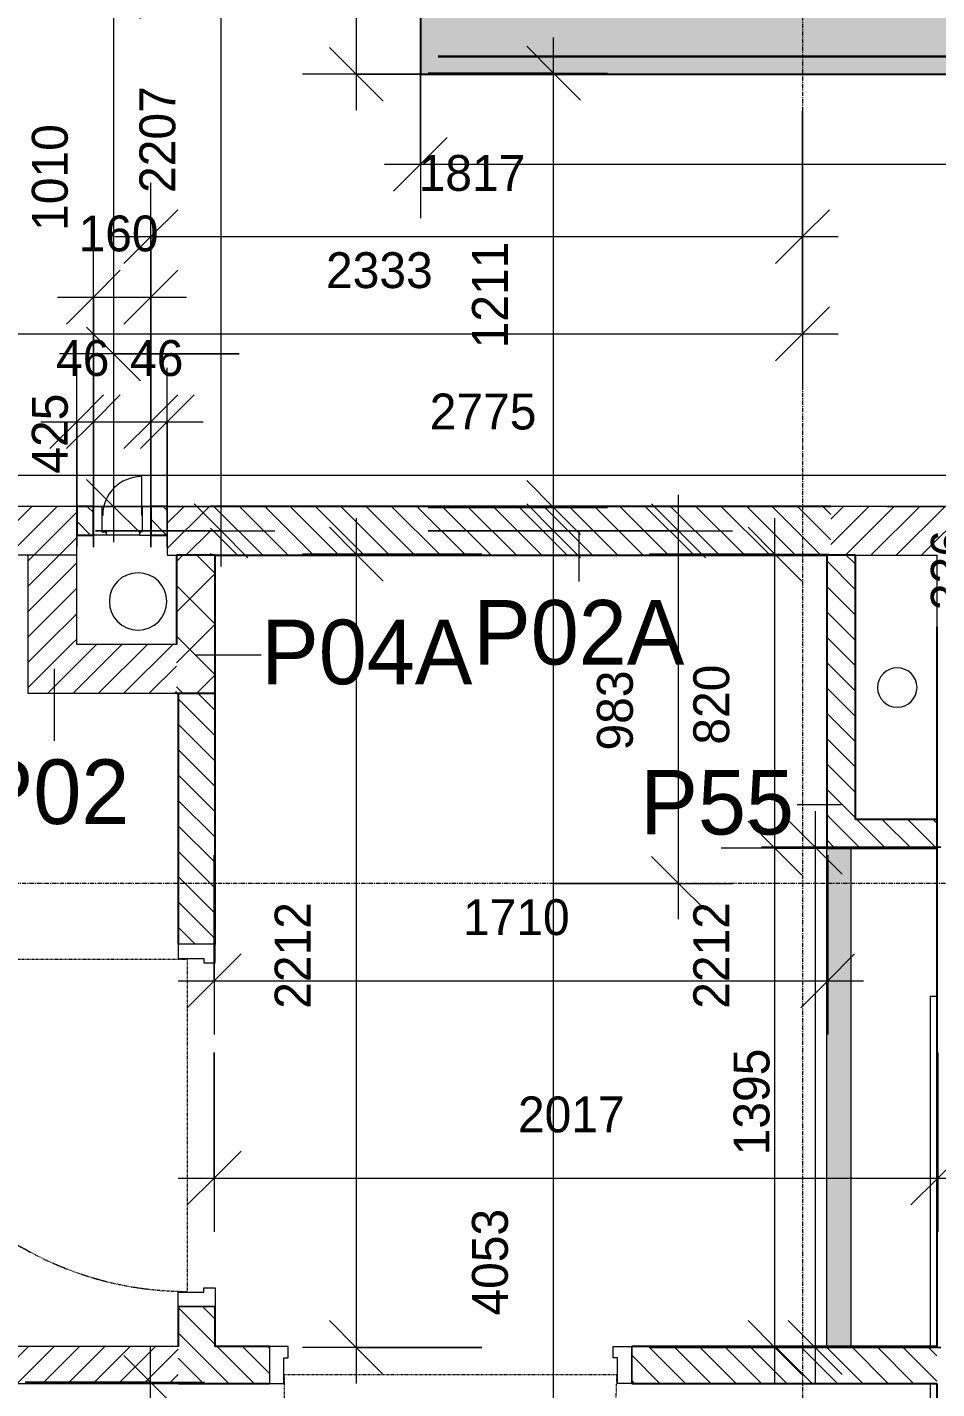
# Model space of a CAD drawing. Header units: millimetres. Extents: x 137829 to 196765, y -3018 to 487290.
# Drawn here: x 152256 to 154792, y 451956 to 455752 of the extents above; entities that cross this region are included whole.
import ezdxf

# ---------------------------------------------------------------- set-up
doc = ezdxf.new("R2010")
doc.units = ezdxf.units.MM
doc.linetypes.add('FCH_Dash 1_5mm', pattern=[3, 1.5, -1.5])
doc.linetypes.add('GridLine', pattern=[21, 12, -3, 3, -3])
for name, color, linetype, lineweight in [('A-ANNO-DIMS', 211, 'Continuous', 5), ('A-ANNO-DIMS-100', 211, 'Continuous', 5), ('A-DOOR', 31, 'Continuous', 15), ('A-DOOR-FRAM', 31, 'Continuous', 5), ('A-GENM', 13, 'Continuous', 15), ('A-WALL', 113, 'Continuous', 15), ('A-WALL-IDEN', 211, 'Continuous', 15), ('A-WALL-PATT', 111, 'Continuous', 15), ('I-WALL', 2, 'Continuous', 15), ('S-GRID', 1, 'Continuous', 5)]:
    doc.layers.add(name, color=color, linetype=linetype, lineweight=lineweight)
doc.styles.add('Akkurat-Light_2', font='Akkurat-Light.ttf', dxfattribs={"height": 180})
doc.styles.add('Akkurat-Light_3', font='Akkurat-Light.ttf', dxfattribs={"height": 100})
doc.dimstyles.new('Diagonal_Cont_AkkuratLight_1_0mm', dxfattribs={"dimscale": 304.8, "dimtxt": 101.480158, "dimasz": 0.492126, "dimexe": 0.492126, "dimexo": 0.0625, "dimgap": 0.328084, "dimtad": 1, "dimdec": 0, "dimzin": 0, "dimdsep": 46, "dimtxsty": 'Akkurat-Light_3', "dimblk1": 'OBLIQUE', "dimblk2": 'OBLIQUE', "dimsah": 1, "dimcen": 0.09, "dimdle": 0.328084, "dimazin": 0, "dimtfac": 1, "dimtdec": 4, "dimtix": 1, "dimtmove": 0, "dimatfit": 3, "dimfxl": 1, "dimtvp": 1, "dimtolj": 1, "dimtzin": 0, "dimarcsym": 0})
doc.dimstyles.new('Diagonal_Cont_AkkuratLight_1_0mm_RED', dxfattribs={"dimscale": 304.8, "dimtxt": 101.480158, "dimasz": 0.492126, "dimexe": 0.492126, "dimexo": 0.0625, "dimgap": 0.328084, "dimtad": 1, "dimdec": 0, "dimzin": 0, "dimdsep": 46, "dimtxsty": 'Akkurat-Light_3', "dimblk1": 'OBLIQUE', "dimblk2": 'OBLIQUE', "dimsah": 1, "dimcen": 0.09, "dimdle": 0.328084, "dimazin": 0, "dimtfac": 1, "dimtdec": 4, "dimtix": 1, "dimtmove": 0, "dimatfit": 3, "dimfxl": 1, "dimtvp": 1, "dimtolj": 1, "dimtzin": 0, "dimarcsym": 0})
pattern_1 = [(45, (0, 0), (-35.355339, 35.355339), [])]
pattern_2 = [(135, (0, 0), (-35.355339, -35.355339), [])]

# ---------------------------------------------------------------- blocks, each defined once
blk = doc.blocks.new('FCH_GM_CircularStack_Straight - SVP_110mm-5377296-12-30 - Typical Floor_Partition Types')
at = {"layer": 'A-GENM', "lineweight": 5}
for start, end in [(360, 180), (180, 360)]:
    blk.add_arc((0, 0), 55, start, end, dxfattribs=at)
blk = doc.blocks.new('Basic Wall _ FCH_WA_Int_P01A - ___-4981188-12-30 - Typical Floor_Partition Types')
at = {"layer": 'I-WALL'}
for p, q in [((154773.6, 453050.6), (154791.6, 453050.6)), ((154773.6, 453050.6), (154773.6, 452073.5)), ((154773.6, 451970.5), (154773.6, 450981.8)), ((154791.6, 450981.8), (154773.6, 450981.8))]:
    blk.add_line(p, q, dxfattribs=at)
blk = doc.blocks.new('FCH_DR_Int_Sgl_Blank - DT_09 1010x2110mm-V59-12-30 - Typical Floor_Partition Types')
at = {"layer": 'A-DOOR', "linetype": 'FCH_Dash 1_5mm', "lineweight": 5}
for p, q in [((463, 952.5), (463, 26.5)), ((463, 26.5), (-463, 26.5))]:
    blk.add_line(p, q, dxfattribs=at)
at = {"layer": 'A-DOOR'}
for p, q in [((-505, 51.5), (-505, -51.5)), ((505, -51.5), (505, 51.5))]:
    blk.add_line(p, q, dxfattribs=at)
at = {"layer": 'A-DOOR', "linetype": 'FCH_Dash 1_5mm', "lineweight": 5}
blk.add_arc((463, 26.5), 926, 90, 180, dxfattribs=at)
at = {"layer": 'A-DOOR', "lineweight": 5}
for start, end in [(104.0461, 106.7156), (97.012, 99.2865), (111.1208, 113.8792), (118.2844, 120.9539), (125.7135, 127.988), (142.012, 144.2865), (149.0461, 151.7156), (156.1208, 158.8792), (163.2844, 165.9539), (170.7135, 172.988)]:
    blk.add_arc((463, 26.5), 926, start, end, dxfattribs=at)
at = {"layer": 'A-DOOR-FRAM'}
for p, q in [((-505, 51.5), (-465, 51.5)), ((-505, -51.5), (-505, 51.5)), ((-497, 51.5), (-465, 51.5)), ((-465, 51.5), (-465, -19.5)), ((465, 51.5), (465, -19.5)), ((497, 51.5), (465, 51.5)), ((505, 51.5), (465, 51.5)), ((505, -51.5), (505, 51.5)), ((-465, -19.5), (-453, -19.5)), ((-453, -19.5), (-453, -51.5)), ((453, -19.5), (453, -51.5)), ((465, -19.5), (453, -19.5)), ((-453, -51.5), (-505, -51.5)), ((-453, -51.5), (-497, -51.5)), ((453, -51.5), (497, -51.5)), ((453, -51.5), (505, -51.5))]:
    blk.add_line(p, q, dxfattribs=at)
blk = doc.blocks.new('FCH_DR_Int_Sgl_AH - 150X300-14657331-12-30 - Typical Floor_Partition Types')
at = {"layer": 'A-DOOR'}
blk.add_line((54, 123), (54, 15), dxfattribs=at)
at = {"layer": 'A-DOOR', "lineweight": 5}
blk.add_arc((54, 15), 108, 90, 180, dxfattribs=at)
at = {"layer": 'A-DOOR-FRAM'}
for p, q in [((-80, 40), (-56, 40)), ((-71, 40), (-56, 40)), ((-56, 40), (-56, -31)), ((56, 40), (56, -31)), ((71, 40), (56, 40)), ((80, 40), (56, 40)), ((-56, -31), (-44, -31)), ((-44, -31), (-44, -40)), ((49, -31), (49, -40)), ((56, -31), (49, -31)), ((-44, -40), (-80, -40)), ((-44, -40), (-71, -40)), ((49, -40), (71, -40)), ((49, -40), (80, -40))]:
    blk.add_line(p, q, dxfattribs=at)
blk = doc.blocks.new('DIMBLOCK80-12-30 - Typical Floor_Partition Types')
at = {"layer": 'A-ANNO-DIMS-100'}
for p, q in [((154071.8, 453264.8), (154071.8, 454447.8)), ((153721.8, 454347.8), (154221.8, 454347.8)), ((154071.8, 454347.8), (153721.8, 454347.8)), ((153721.8, 453364.8), (154221.8, 453364.8)), ((154071.8, 453364.8), (153721.8, 453364.8))]:
    blk.add_line(p, q, dxfattribs=at)
at = {"layer": 'A-ANNO-DIMS-100', "lineweight": 18}
for p, q in [((154071.8, 454347.8), (153996.8, 454422.8)), ((154071.8, 454347.8), (154146.8, 454272.8)), ((154071.8, 453364.8), (153996.8, 453439.8)), ((154071.8, 453364.8), (154146.8, 453289.8))]:
    blk.add_line(p, q, dxfattribs=at)
at = {"layer": 'A-ANNO-DIMS-100', "color": 0, "insert": (153844.3, 453735.1), "char_height": 100, "width": 291.024, "attachment_point": 1, "rotation": 90, "line_spacing_factor": 1.032002, "style": 'Akkurat-Light_3'}
blk.add_mtext('983', dxfattribs=at)
blk = doc.blocks.new('_Oblique')
at = {"color": 0, "linetype": 'ByBlock', "lineweight": -2}
blk.add_line((-0.5, -0.5), (0.5, 0.5), dxfattribs=at)
blk = doc.blocks.new('DIMBLOCK82-12-30 - Typical Floor_Partition Types')
at = {"layer": 'A-ANNO-DIMS-100'}
for p, q in [((153723.5, 450194.8), (153723.5, 454447.8)), ((153373.5, 454347.8), (153873.5, 454347.8)), ((153723.5, 454347.8), (153373.5, 454347.8)), ((153373.5, 450294.8), (153873.5, 450294.8)), ((153723.5, 450294.8), (153373.5, 450294.8))]:
    blk.add_line(p, q, dxfattribs=at)
at = {"layer": 'A-ANNO-DIMS-100', "lineweight": 18}
for p, q in [((153723.5, 454347.8), (153648.5, 454422.8)), ((153723.5, 454347.8), (153798.5, 454272.8)), ((153723.5, 450294.8), (153648.5, 450369.8)), ((153723.5, 450294.8), (153798.5, 450219.8))]:
    blk.add_line(p, q, dxfattribs=at)
at = {"layer": 'A-ANNO-DIMS-100', "color": 0, "insert": (153496, 452159.6), "char_height": 100, "width": 388.033, "attachment_point": 1, "rotation": 90, "line_spacing_factor": 1.032002, "style": 'Akkurat-Light_3'}
blk.add_mtext('4053', dxfattribs=at)
blk = doc.blocks.new('DIMBLOCK95-12-30 - Typical Floor_Partition Types')
at = {"layer": 'A-ANNO-DIMS-100'}
for p, q in [((152600.3, 447101.8), (152600.3, 452073.5)), ((152250.3, 451973.5), (152750.3, 451973.5)), ((152600.3, 451973.5), (152250.3, 451973.5)), ((152250.3, 447201.8), (152750.3, 447201.8)), ((152600.3, 447201.8), (152250.3, 447201.8))]:
    blk.add_line(p, q, dxfattribs=at)
at = {"layer": 'A-ANNO-DIMS-100', "lineweight": 18}
for p, q in [((152600.3, 451973.5), (152525.3, 452048.5)), ((152600.3, 451973.5), (152675.3, 451898.5)), ((152600.3, 447201.8), (152525.3, 447276.8)), ((152600.3, 447201.8), (152675.3, 447126.8))]:
    blk.add_line(p, q, dxfattribs=at)
at = {"layer": 'A-ANNO-DIMS-100', "color": 0, "insert": (152372.8, 449426), "char_height": 100, "width": 388.033, "attachment_point": 1, "rotation": 90, "line_spacing_factor": 1.032002, "style": 'Akkurat-Light_3'}
blk.add_mtext('4772', dxfattribs=at)
blk = doc.blocks.new('DIMBLOCK96-12-30 - Typical Floor_Partition Types')
at = {"layer": 'A-ANNO-DIMS-100'}
for p, q in [((152777.2, 453443), (152777.2, 452943)), ((152777.2, 453093), (152777.2, 453443)), ((154487.7, 453443), (154487.7, 452943)), ((154487.7, 453093), (154487.7, 453443)), ((152677.2, 453093), (154587.7, 453093))]:
    blk.add_line(p, q, dxfattribs=at)
at = {"layer": 'A-ANNO-DIMS-100', "lineweight": 18}
for p, q in [((152777.2, 453093), (152852.2, 453168)), ((154487.7, 453093), (154562.7, 453168)), ((152777.2, 453093), (152702.2, 453018)), ((154487.7, 453093), (154412.7, 453018))]:
    blk.add_line(p, q, dxfattribs=at)
at = {"layer": 'A-ANNO-DIMS-100', "color": 0, "insert": (153470.8, 453320.5), "char_height": 100, "width": 388.033, "attachment_point": 1, "line_spacing_factor": 1.032002, "style": 'Akkurat-Light_3'}
blk.add_mtext('1710', dxfattribs=at)
blk = doc.blocks.new('DIMBLOCK97-12-30 - Typical Floor_Partition Types')
at = {"layer": 'A-ANNO-DIMS-100', "lineweight": 18}
for p, q in [((154340.5, 454282.8), (154265.5, 454357.8)), ((154340.5, 454282.8), (154415.5, 454207.8)), ((154340.5, 452070.5), (154265.5, 452145.5)), ((154340.5, 452070.5), (154415.5, 451995.5))]:
    blk.add_line(p, q, dxfattribs=at)
at = {"layer": 'A-ANNO-DIMS-100'}
for p, q in [((154340.5, 451970.5), (154340.5, 454382.8)), ((153990.5, 454282.8), (154490.5, 454282.8)), ((154340.5, 454282.8), (153990.5, 454282.8)), ((153990.5, 452070.5), (154490.5, 452070.5)), ((154340.5, 452070.5), (153990.5, 452070.5))]:
    blk.add_line(p, q, dxfattribs=at)
at = {"layer": 'A-ANNO-DIMS-100', "color": 0, "insert": (154113, 453015), "char_height": 100, "width": 388.033, "attachment_point": 1, "rotation": 90, "line_spacing_factor": 1.032002, "style": 'Akkurat-Light_3'}
blk.add_mtext('2212', dxfattribs=at)
blk = doc.blocks.new('DIMBLOCK150-12-30 - Typical Floor_Partition Types')
at = {"layer": 'A-ANNO-DIMS-100'}
for p, q in [((152084.2, 455247), (152084.2, 454747)), ((152084.2, 454897), (152084.2, 455247)), ((154417.2, 455247), (154417.2, 454747)), ((154417.2, 454897), (154417.2, 455247)), ((151984.2, 454897), (154517.2, 454897))]:
    blk.add_line(p, q, dxfattribs=at)
at = {"layer": 'A-ANNO-DIMS-100', "lineweight": 18}
for p, q in [((152084.2, 454897), (152159.2, 454972)), ((154417.2, 454897), (154492.2, 454972)), ((152084.2, 454897), (152009.2, 454822)), ((154417.2, 454897), (154342.2, 454822))]:
    blk.add_line(p, q, dxfattribs=at)
at = {"layer": 'A-ANNO-DIMS-100', "color": 0, "insert": (153089.1, 455124.5), "char_height": 100, "width": 388.033, "attachment_point": 1, "line_spacing_factor": 1.032002, "style": 'Akkurat-Light_3'}
blk.add_mtext('2333', dxfattribs=at)
blk = doc.blocks.new('DIMBLOCK151-12-30 - Typical Floor_Partition Types')
at = {"layer": 'A-ANNO-DIMS-100', "lineweight": 18}
for p, q in [((152796.6, 456555.2), (152721.6, 456630.2)), ((152796.6, 456555.2), (152871.6, 456480.2)), ((152796.6, 454347.8), (152721.6, 454422.8)), ((152796.6, 454347.8), (152871.6, 454272.8))]:
    blk.add_line(p, q, dxfattribs=at)
at = {"layer": 'A-ANNO-DIMS-100'}
for p, q in [((152796.6, 454247.8), (152796.6, 456655.2)), ((152446.6, 456555.2), (152946.6, 456555.2)), ((152796.6, 456555.2), (152446.6, 456555.2)), ((152446.6, 454347.8), (152946.6, 454347.8)), ((152796.6, 454347.8), (152446.6, 454347.8))]:
    blk.add_line(p, q, dxfattribs=at)
at = {"layer": 'A-ANNO-DIMS-100', "color": 0, "insert": (152569, 455289.8), "char_height": 100, "width": 388.033, "attachment_point": 1, "rotation": 90, "line_spacing_factor": 1.032002, "style": 'Akkurat-Light_3'}
blk.add_mtext('2207', dxfattribs=at)
blk = doc.blocks.new('DIMBLOCK156-12-30 - Typical Floor_Partition Types')
at = {"layer": 'A-ANNO-DIMS-100'}
for p, q in [((153723.5, 454312.8), (153723.5, 455723.7)), ((153373.5, 455623.7), (153873.5, 455623.7)), ((153723.5, 455623.7), (153373.5, 455623.7)), ((153373.5, 454412.8), (153873.5, 454412.8)), ((153723.5, 454412.8), (153373.5, 454412.8))]:
    blk.add_line(p, q, dxfattribs=at)
at = {"layer": 'A-ANNO-DIMS-100', "lineweight": 18}
for p, q in [((153723.5, 455623.7), (153648.5, 455698.7)), ((153723.5, 455623.7), (153798.5, 455548.7)), ((153723.5, 454412.8), (153648.5, 454487.8)), ((153723.5, 454412.8), (153798.5, 454337.8))]:
    blk.add_line(p, q, dxfattribs=at)
at = {"layer": 'A-ANNO-DIMS-100', "color": 0, "insert": (153496, 454856.6), "char_height": 100, "width": 388.033, "attachment_point": 1, "rotation": 90, "line_spacing_factor": 1.032002, "style": 'Akkurat-Light_3'}
blk.add_mtext('1211', dxfattribs=at)
blk = doc.blocks.new('DIMBLOCK189-12-30 - Typical Floor_Partition Types')
at = {"layer": 'A-ANNO-DIMS-100'}
for p, q in [((153173.5, 459055.2), (153173.5, 455520.7)), ((153523.5, 458955.2), (153023.5, 458955.2)), ((153173.5, 458955.2), (153523.5, 458955.2)), ((153523.5, 455620.7), (153023.5, 455620.7)), ((153173.5, 455620.7), (153523.5, 455620.7))]:
    blk.add_line(p, q, dxfattribs=at)
at = {"layer": 'A-ANNO-DIMS-100', "lineweight": 18}
for p, q in [((153173.5, 458955.2), (153098.5, 459030.2)), ((153173.5, 458955.2), (153248.5, 458880.2)), ((153173.5, 455620.7), (153098.5, 455695.7)), ((153173.5, 455620.7), (153248.5, 455545.7))]:
    blk.add_line(p, q, dxfattribs=at)
at = {"layer": 'A-ANNO-DIMS-100', "color": 0, "insert": (152946, 457126.3), "char_height": 100, "width": 388.033, "attachment_point": 1, "rotation": 90, "line_spacing_factor": 1.032002, "style": 'Akkurat-Light_3'}
blk.add_mtext('3335', dxfattribs=at)
blk = doc.blocks.new('DIMBLOCK190-12-30 - Typical Floor_Partition Types')
at = {"layer": 'A-ANNO-DIMS-100'}
for p, q in [((153352.2, 455719.7), (153352.2, 455219.7)), ((153352.2, 455369.7), (153352.2, 455719.7)), ((156795.3, 455719.7), (156795.3, 455219.7)), ((156795.3, 455369.7), (156795.3, 455719.7)), ((153252.2, 455369.7), (156895.3, 455369.7))]:
    blk.add_line(p, q, dxfattribs=at)
at = {"layer": 'A-ANNO-DIMS-100', "lineweight": 18}
for p, q in [((153352.2, 455369.7), (153427.2, 455444.7)), ((156795.3, 455369.7), (156870.3, 455444.7)), ((153352.2, 455369.7), (153277.2, 455294.7)), ((156795.3, 455369.7), (156720.3, 455294.7))]:
    blk.add_line(p, q, dxfattribs=at)
at = {"layer": 'A-ANNO-DIMS-100', "color": 0, "insert": (154912.1, 455597.2), "char_height": 100, "width": 388.033, "attachment_point": 1, "line_spacing_factor": 1.032002, "style": 'Akkurat-Light_3'}
blk.add_mtext('3443', dxfattribs=at)
blk = doc.blocks.new('DIMBLOCK197-12-30 - Typical Floor_Partition Types')
at = {"layer": 'A-ANNO-DIMS-100'}
for p, q in [((155002.7, 454515.8), (155002.7, 453980.2)), ((154652.7, 454415.8), (155152.7, 454415.8)), ((155002.7, 454415.8), (154652.7, 454415.8)), ((155352.7, 454080.2), (154852.7, 454080.2)), ((155002.7, 454080.2), (155352.7, 454080.2))]:
    blk.add_line(p, q, dxfattribs=at)
at = {"layer": 'A-ANNO-DIMS-100', "lineweight": 18}
for p, q in [((155002.7, 454415.8), (154927.7, 454490.8)), ((155002.7, 454415.8), (155077.7, 454340.8)), ((155002.7, 454080.2), (154927.7, 454155.2)), ((155002.7, 454080.2), (155077.7, 454005.2))]:
    blk.add_line(p, q, dxfattribs=at)
at = {"layer": 'A-ANNO-DIMS-100', "color": 0, "insert": (154775.2, 454126.8), "char_height": 100, "width": 291.024, "attachment_point": 1, "rotation": 90, "line_spacing_factor": 1.032002, "style": 'Akkurat-Light_3'}
blk.add_mtext('336', dxfattribs=at)
blk = doc.blocks.new('DIMBLOCK198-12-30 - Typical Floor_Partition Types')
at = {"layer": 'A-ANNO-DIMS-100'}
for p, q in [((152152.2, 454852.9), (152152.2, 454352.9)), ((152152.2, 454502.9), (152152.2, 454852.9)), ((154927.6, 454152.9), (154927.6, 454652.9)), ((152052.2, 454502.9), (155027.6, 454502.9)), ((154927.6, 454502.9), (154927.6, 454152.9))]:
    blk.add_line(p, q, dxfattribs=at)
at = {"layer": 'A-ANNO-DIMS-100', "lineweight": 18}
for p, q in [((152152.2, 454502.9), (152227.2, 454577.9)), ((154927.6, 454502.9), (155002.6, 454577.9)), ((152152.2, 454502.9), (152077.2, 454427.9)), ((154927.6, 454502.9), (154852.6, 454427.9))]:
    blk.add_line(p, q, dxfattribs=at)
at = {"layer": 'A-ANNO-DIMS-100', "color": 0, "insert": (153378.2, 454730.4), "char_height": 100, "width": 388.033, "attachment_point": 1, "line_spacing_factor": 1.032002, "style": 'Akkurat-Light_3'}
blk.add_mtext('2775', dxfattribs=at)
blk = doc.blocks.new('DIMBLOCK207-12-30 - Typical Floor_Partition Types')
at = {"layer": 'A-ANNO-DIMS-100', "lineweight": 18}
for p, q in [((152496.7, 455850.8), (152421.7, 455925.8)), ((152496.7, 455850.8), (152571.7, 455775.8)), ((152496.7, 454840.8), (152421.7, 454915.8)), ((152496.7, 454840.8), (152571.7, 454765.8))]:
    blk.add_line(p, q, dxfattribs=at)
at = {"layer": 'A-ANNO-DIMS-100'}
for p, q in [((152846.7, 455850.8), (152346.7, 455850.8)), ((152496.7, 455850.8), (152496.7, 454840.8)), ((152496.7, 455850.8), (152846.7, 455850.8)), ((152846.7, 454840.8), (152346.7, 454840.8)), ((152496.7, 454840.8), (152846.7, 454840.8))]:
    blk.add_line(p, q, dxfattribs=at)
at = {"layer": 'A-ANNO-DIMS-100', "color": 0, "insert": (152269.2, 455184.1), "char_height": 100, "width": 388.033, "attachment_point": 1, "rotation": 90, "line_spacing_factor": 1.032002, "style": 'Akkurat-Light_3'}
blk.add_mtext('1010', dxfattribs=at)
blk = doc.blocks.new('DIMBLOCK208-12-30 - Typical Floor_Partition Types')
at = {"layer": 'A-ANNO-DIMS-100', "lineweight": 18}
for p, q in [((152496.7, 454840.8), (152421.7, 454915.8)), ((152496.7, 454840.8), (152571.7, 454765.8)), ((152496.7, 454415.8), (152421.7, 454490.8)), ((152496.7, 454415.8), (152571.7, 454340.8))]:
    blk.add_line(p, q, dxfattribs=at)
at = {"layer": 'A-ANNO-DIMS-100'}
for p, q in [((152846.7, 454840.8), (152346.7, 454840.8)), ((152496.7, 454840.8), (152496.7, 454315.8)), ((152496.7, 454840.8), (152846.7, 454840.8)), ((152846.7, 454415.8), (152346.7, 454415.8)), ((152496.7, 454415.8), (152846.7, 454415.8))]:
    blk.add_line(p, q, dxfattribs=at)
at = {"layer": 'A-ANNO-DIMS-100', "color": 0, "insert": (152269.2, 454507.1), "char_height": 100, "width": 291.024, "attachment_point": 1, "rotation": 90, "line_spacing_factor": 1.032002, "style": 'Akkurat-Light_3'}
blk.add_mtext('425', dxfattribs=at)
blk = doc.blocks.new('DIMBLOCK226-12-30 - Typical Floor_Partition Types')
at = {"layer": 'A-ANNO-DIMS-100'}
for p, q in [((152777.2, 452893), (152777.2, 452393)), ((152777.2, 452543), (152777.2, 452893)), ((154794.6, 452893), (154794.6, 452393)), ((154794.6, 452543), (154794.6, 452893)), ((152677.2, 452543), (154894.6, 452543))]:
    blk.add_line(p, q, dxfattribs=at)
at = {"layer": 'A-ANNO-DIMS-100', "lineweight": 18}
for p, q in [((152777.2, 452543), (152852.2, 452618)), ((154794.6, 452543), (154869.6, 452618)), ((152777.2, 452543), (152702.2, 452468)), ((154794.6, 452543), (154719.6, 452468))]:
    blk.add_line(p, q, dxfattribs=at)
at = {"layer": 'A-ANNO-DIMS-100', "color": 0, "insert": (153624.2, 452770.5), "char_height": 100, "width": 388.033, "attachment_point": 1, "line_spacing_factor": 1.032002, "style": 'Akkurat-Light_3'}
blk.add_mtext('2017', dxfattribs=at)
blk = doc.blocks.new('DIMBLOCK227-12-30 - Typical Floor_Partition Types')
at = {"layer": 'A-ANNO-DIMS-100', "lineweight": 18}
for p, q in [((153173.5, 454282.8), (153098.5, 454357.8)), ((153173.5, 454282.8), (153248.5, 454207.8)), ((153173.5, 452070.5), (153098.5, 452145.5)), ((153173.5, 452070.5), (153248.5, 451995.5))]:
    blk.add_line(p, q, dxfattribs=at)
at = {"layer": 'A-ANNO-DIMS-100'}
for p, q in [((153173.5, 454382.8), (153173.5, 451970.5)), ((153523.5, 454282.8), (153023.5, 454282.8)), ((153173.5, 454282.8), (153523.5, 454282.8)), ((153523.5, 452070.5), (153023.5, 452070.5)), ((153173.5, 452070.5), (153523.5, 452070.5))]:
    blk.add_line(p, q, dxfattribs=at)
at = {"layer": 'A-ANNO-DIMS-100', "color": 0, "insert": (152946, 453015), "char_height": 100, "width": 388.033, "attachment_point": 1, "rotation": 90, "line_spacing_factor": 1.032002, "style": 'Akkurat-Light_3'}
blk.add_mtext('2212', dxfattribs=at)
blk = doc.blocks.new('DIMBLOCK228-12-30 - Typical Floor_Partition Types')
at = {"layer": 'A-ANNO-DIMS-100'}
for p, q in [((154452.7, 453565.8), (154452.7, 451970.5)), ((154802.7, 453465.8), (154302.7, 453465.8)), ((154452.7, 453465.8), (154802.7, 453465.8)), ((154802.7, 452070.5), (154302.7, 452070.5)), ((154452.7, 452070.5), (154802.7, 452070.5))]:
    blk.add_line(p, q, dxfattribs=at)
at = {"layer": 'A-ANNO-DIMS-100', "lineweight": 18}
for p, q in [((154452.7, 453465.8), (154377.7, 453540.8)), ((154452.7, 453465.8), (154527.7, 453390.8)), ((154452.7, 452070.5), (154377.7, 452145.5)), ((154452.7, 452070.5), (154527.7, 451995.5))]:
    blk.add_line(p, q, dxfattribs=at)
at = {"layer": 'A-ANNO-DIMS-100', "color": 0, "insert": (154225.2, 452606.4), "char_height": 100, "width": 388.033, "attachment_point": 1, "rotation": 90, "line_spacing_factor": 1.032002, "style": 'Akkurat-Light_3'}
blk.add_mtext('1395', dxfattribs=at)
blk = doc.blocks.new('DIMBLOCK274-12-30 - Typical Floor_Partition Types')
at = {"layer": 'A-ANNO-DIMS-100', "lineweight": 18}
for p, q in [((154340.5, 454282.8), (154265.5, 454357.8)), ((154340.5, 454282.8), (154415.5, 454207.8)), ((154340.5, 453462.8), (154265.5, 453537.8)), ((154340.5, 453462.8), (154415.5, 453387.8))]:
    blk.add_line(p, q, dxfattribs=at)
at = {"layer": 'A-ANNO-DIMS-100'}
for p, q in [((154340.5, 453362.8), (154340.5, 454382.8)), ((153990.5, 454282.8), (154490.5, 454282.8)), ((154340.5, 454282.8), (153990.5, 454282.8)), ((154690.5, 453462.8), (154190.5, 453462.8)), ((154340.5, 453462.8), (154690.5, 453462.8))]:
    blk.add_line(p, q, dxfattribs=at)
at = {"layer": 'A-ANNO-DIMS-100', "color": 0, "insert": (154113, 453751.5), "char_height": 100, "width": 291.024, "attachment_point": 1, "rotation": 90, "line_spacing_factor": 1.032002, "style": 'Akkurat-Light_3'}
blk.add_mtext('820', dxfattribs=at)
blk = doc.blocks.new('DIMBLOCK276-12-30 - Typical Floor_Partition Types')
at = {"layer": 'A-ANNO-DIMS-100'}
for p, q in [((152394.2, 454302), (152394.2, 454802)), ((152440.7, 454302), (152440.7, 454802)), ((152294.2, 454652), (152540.7, 454652)), ((152394.2, 454652), (152394.2, 454302)), ((152440.7, 454652), (152440.7, 454302))]:
    blk.add_line(p, q, dxfattribs=at)
at = {"layer": 'A-ANNO-DIMS-100', "lineweight": 18}
for p, q in [((152394.2, 454652), (152469.2, 454727)), ((152440.7, 454652), (152515.7, 454727)), ((152394.2, 454652), (152319.2, 454577)), ((152440.7, 454652), (152365.7, 454577))]:
    blk.add_line(p, q, dxfattribs=at)
at = {"layer": 'A-ANNO-DIMS-100', "color": 0, "insert": (152336.6, 454879.5), "char_height": 100, "width": 194.016, "attachment_point": 1, "line_spacing_factor": 1.032002, "style": 'Akkurat-Light_3'}
blk.add_mtext('46', dxfattribs=at)
blk = doc.blocks.new('DIMBLOCK277-12-30 - Typical Floor_Partition Types')
at = {"layer": 'A-ANNO-DIMS-100'}
for p, q in [((152600.7, 454302), (152600.7, 454802)), ((152646.7, 454302), (152646.7, 454802)), ((152500.7, 454652), (152746.7, 454652)), ((152600.7, 454652), (152600.7, 454302)), ((152646.7, 454652), (152646.7, 454302))]:
    blk.add_line(p, q, dxfattribs=at)
at = {"layer": 'A-ANNO-DIMS-100', "lineweight": 18}
for p, q in [((152600.7, 454652), (152675.7, 454727)), ((152646.7, 454652), (152721.7, 454727)), ((152600.7, 454652), (152525.7, 454577)), ((152646.7, 454652), (152571.7, 454577))]:
    blk.add_line(p, q, dxfattribs=at)
at = {"layer": 'A-ANNO-DIMS-100', "color": 0, "insert": (152542.9, 454879.5), "char_height": 100, "width": 194.016, "attachment_point": 1, "line_spacing_factor": 1.032002, "style": 'Akkurat-Light_3'}
blk.add_mtext('46', dxfattribs=at)
blk = doc.blocks.new('DIMBLOCK283-12-30 - Typical Floor_Partition Types')
at = {"layer": 'A-ANNO-DIMS-100'}
for p, q in [((152440.7, 454649.4), (152440.7, 455149.4)), ((152600.7, 454649.4), (152600.7, 455149.4)), ((152340.7, 454999.4), (152700.7, 454999.4)), ((152440.7, 454999.4), (152440.7, 454649.4)), ((152600.7, 454999.4), (152600.7, 454649.4))]:
    blk.add_line(p, q, dxfattribs=at)
at = {"layer": 'A-ANNO-DIMS-100', "lineweight": 18}
for p, q in [((152440.7, 454999.4), (152515.7, 455074.4)), ((152600.7, 454999.4), (152675.7, 455074.4)), ((152440.7, 454999.4), (152365.7, 454924.4)), ((152600.7, 454999.4), (152525.7, 454924.4))]:
    blk.add_line(p, q, dxfattribs=at)
at = {"layer": 'A-ANNO-DIMS-100', "color": 0, "insert": (152399.4, 455226.9), "char_height": 100, "width": 291.024, "attachment_point": 1, "line_spacing_factor": 1.032002, "style": 'Akkurat-Light_3'}
blk.add_mtext('160', dxfattribs=at)
blk = doc.blocks.new('DIMBLOCK284-12-30 - Typical Floor_Partition Types')
at = {"layer": 'A-ANNO-DIMS-100'}
for p, q in [((154417.2, 455518.1), (154417.2, 455018.1)), ((154417.2, 455168.1), (154417.2, 455518.1)), ((152600.7, 454818.1), (152600.7, 455318.1)), ((152500.7, 455168.1), (154517.2, 455168.1)), ((152600.7, 455168.1), (152600.7, 454818.1))]:
    blk.add_line(p, q, dxfattribs=at)
at = {"layer": 'A-ANNO-DIMS-100', "lineweight": 18}
for p, q in [((152600.7, 455168.1), (152675.7, 455243.1)), ((154417.2, 455168.1), (154492.2, 455243.1)), ((152600.7, 455168.1), (152525.7, 455093.1)), ((154417.2, 455168.1), (154342.2, 455093.1))]:
    blk.add_line(p, q, dxfattribs=at)
at = {"layer": 'A-ANNO-DIMS-100', "color": 0, "insert": (153347.3, 455395.6), "char_height": 100, "width": 388.033, "attachment_point": 1, "line_spacing_factor": 1.032002, "style": 'Akkurat-Light_3'}
blk.add_mtext('1817', dxfattribs=at)

msp = doc.modelspace()

# ---------------------------------------------------------------- hatches: boundary and pattern name
at = {"layer": 'A-WALL-PATT'}
for color, points in [(171, [(153402.2, 455670.7), (153402.2, 458955.2), (153352.2, 458955.2), (153352.2, 455670.7)]), (256, [(160757.2, 455670.2), (160757, 456020.2), (153402.2, 456020.2), (153402.2, 455670.2), (160438.8, 455670.2)]), (171, [(156776.3, 455620.7), (156776.3, 455670.7), (153352.2, 455670.7), (153352.2, 455620.7), (153957.6, 455620.7)])]:
    msp.add_hatch(color=color, dxfattribs=at).paths.add_polyline_path(points, flags=0)
at = {"layer": 'A-WALL-PATT', "lineweight": 5}
h = msp.add_hatch(dxfattribs=at)
h.set_pattern_fill('FP_14', color=6, style=0, pattern_type=2)
h.set_pattern_definition(pattern_1)
h.paths.add_polyline_path([(152394.2, 454279.8), (152394.2, 454415.8), (152152.2, 454415.8), (152152.2, 454279.8)], flags=0)
h = msp.add_hatch(dxfattribs=at)
h.set_pattern_fill('FP_15', style=0, pattern_type=2)
h.set_pattern_definition(pattern_2)
h.paths.add_polyline_path([(152646.7, 454335.8), (152646.7, 454415.8), (152600.7, 454415.8), (152600.7, 454335.8)], flags=0)
h.paths.add_polyline_path([(152440.7, 454335.8), (152440.7, 454415.8), (152394.2, 454415.8), (152394.2, 454335.8)], flags=0)
h = msp.add_hatch(dxfattribs=at)
h.set_pattern_fill('FP_14', color=6, style=0, pattern_type=2)
h.set_pattern_definition(pattern_1)
h.paths.add_polyline_path([(152766.7, 454279.8), (152766.7, 454415.8), (152646.7, 454415.8), (152646.7, 454279.8)], flags=0)
h = msp.add_hatch(dxfattribs=at)
h.set_pattern_fill('FP_15', color=6, style=0, pattern_type=2)
h.set_pattern_definition(pattern_2)
h.paths.add_polyline_path([(152766.7, 454279.8), (154496.2, 454279.8), (154496.2, 454415.8), (152766.7, 454415.8)], flags=0)
h = msp.add_hatch(dxfattribs=at)
h.set_pattern_fill('FP_14', color=6, style=0, pattern_type=2)
h.set_pattern_definition(pattern_1)
h.paths.add_polyline_path([(154791.6, 454279.8), (154927.6, 454279.8), (154927.6, 454415.8), (154496.2, 454415.8), (154496.2, 454279.8)], flags=0)
h = msp.add_hatch(dxfattribs=at)
h.set_pattern_fill('FP_14', color=6, style=0, pattern_type=2)
h.set_pattern_definition(pattern_1)
h.paths.add_polyline_path([(152394.2, 454030.8), (152394.2, 454279.8), (152258.2, 454279.8), (152258.2, 454030.8)], flags=0)
h = msp.add_hatch(dxfattribs=at)
h.set_pattern_fill('FP_22', color=170, angle=45, style=0, pattern_type=2)
h.set_pattern_definition([(135, (152780.25, 454087.31), (-70.71, -70.71), []), (225, (152780.25, 454087.31), (70.71, -70.71), [])])
h.paths.add_polyline_path([(152780.2, 453894.8), (152780.2, 454279.8), (152672.2, 454279.8), (152672.2, 453894.8)], flags=0)
h = msp.add_hatch(dxfattribs=at)
h.set_pattern_fill('FP_15', style=0, pattern_type=2)
h.set_pattern_definition(pattern_2)
h.paths.add_polyline_path([(154564.7, 453542.8), (154564.7, 454279.8), (154484.7, 454279.8), (154484.7, 453542.8)], flags=0)
h = msp.add_hatch(dxfattribs=at)
h.set_pattern_fill('FP_14', color=6, style=0, pattern_type=2)
h.set_pattern_definition(pattern_1)
h.paths.add_polyline_path([(152672.2, 453894.8), (152672.2, 454030.8), (152258.2, 454030.8), (152258.2, 453894.8)], flags=0)
h = msp.add_hatch(dxfattribs=at)
h.set_pattern_fill('FP_15', color=92, style=0, pattern_type=2)
h.set_pattern_definition(pattern_2)
h.paths.add_polyline_path([(152748.2, 452073.5), (152780.2, 452073.5), (152780.2, 452185), (152677.2, 452185), (152677.2, 452073.5)], flags=0)
h.paths.add_polyline_path([(152748.2, 453195), (152780.2, 453195), (152780.2, 453894.8), (152677.2, 453894.8), (152677.2, 453195)], flags=0)
h = msp.add_hatch(dxfattribs=at)
h.set_pattern_fill('FP_15', style=0, pattern_type=2)
h.set_pattern_definition(pattern_2)
h.paths.add_polyline_path([(154791.6, 453462.8), (154791.6, 453542.8), (154484.7, 453542.8), (154484.7, 453462.8)], flags=0)
h = msp.add_hatch(dxfattribs=at)
h.set_pattern_fill('FP_14', color=92, style=0, pattern_type=2)
h.set_pattern_definition(pattern_1)
h.paths.add_polyline_path([(152677.2, 451970.5), (152677.2, 452073.5), (151999, 452073.5), (151999, 451970.5), (152105.8, 451970.5)], flags=0)
h = msp.add_hatch(dxfattribs=at)
h.set_pattern_fill('FP_15', color=92, style=0, pattern_type=2)
h.set_pattern_definition(pattern_2)
h.paths.add_polyline_path([(153941.7, 451970.5), (154791.6, 451970.5), (154791.6, 452073.5), (153941.7, 452073.5), (153941.7, 452041.5)], flags=0)
h.paths.add_polyline_path([(152931.7, 451970.5), (152931.7, 452073.5), (152677.2, 452073.5), (152677.2, 451970.5)], flags=0)
at = {"layer": 'I-WALL'}
msp.add_hatch(color=30, dxfattribs=at).paths.add_polyline_path([(154484.7, 452073.5), (154552.2, 452073.5), (154552.2, 453462.8), (154484.7, 453462.8), (154484.7, 452505.4)], flags=0)

# ---------------------------------------------------------------- linework, layer by layer
at = {"layer": 'A-GENM', "lineweight": 5}
for start, end in [(0, 180), (180, 0)]:
    msp.add_arc((152565.2, 454150.8), 80, start, end, dxfattribs=at)
at = {"layer": 'A-WALL', "lineweight": 25}
for p, q in [((153402.2, 455670.7), (153402.2, 455670.2)), ((153402.2, 455670.2), (160757.2, 455670.2))]:
    msp.add_line(p, q, dxfattribs=at)
at = {"layer": 'A-WALL-IDEN'}
for p, q in [((153793.8, 454347.8), (153793.8, 454206.3)), ((152726.2, 454002.4), (152908.4, 454002.4)), ((152331.3, 453962.8), (152331.3, 453761.8)), ((154524.7, 453583.5), (154402.3, 453583.5))]:
    msp.add_line(p, q, dxfattribs=at)
at = {"layer": 'I-WALL', "color": 161, "lineweight": 25}
for p, q in [((153352.2, 458955.2), (153352.2, 455620.7)), ((156776.3, 455670.7), (153402.2, 455670.7)), ((153352.2, 455620.7), (156776.3, 455620.7))]:
    msp.add_line(p, q, dxfattribs=at)
at = {"layer": 'I-WALL', "color": 211, "lineweight": 13}
for p, q in [((152394.2, 454415.8), (152152.2, 454415.8)), ((152766.7, 454415.8), (152646.7, 454415.8)), ((154927.6, 454415.8), (154496.2, 454415.8)), ((152394.2, 454030.8), (152394.2, 454335.8)), ((152646.7, 454335.8), (152646.7, 454279.8)), ((152394.2, 454279.8), (152016.2, 454279.8)), ((152258.2, 454279.8), (152258.2, 453894.8)), ((152646.7, 454279.8), (152672.2, 454279.8)), ((154564.7, 454279.8), (154791.6, 454279.8)), ((154791.6, 454279.8), (154791.6, 454080.2)), ((152672.2, 454030.8), (152394.2, 454030.8)), ((152258.2, 453894.8), (152672.2, 453894.8))]:
    msp.add_line(p, q, dxfattribs=at)
at = {"layer": 'I-WALL', "color": 30, "lineweight": 25}
for p, q in [((152440.7, 454415.8), (152394.2, 454415.8)), ((152394.2, 454415.8), (152394.2, 454335.8)), ((152440.7, 454335.8), (152440.7, 454415.8)), ((152646.7, 454415.8), (152600.7, 454415.8)), ((152600.7, 454415.8), (152600.7, 454335.8)), ((152394.2, 454335.8), (152440.7, 454335.8)), ((152600.7, 454335.8), (152646.7, 454335.8)), ((154564.7, 454279.8), (154484.7, 454279.8)), ((154484.7, 454279.8), (154484.7, 453462.8)), ((154564.7, 453542.8), (154564.7, 454279.8)), ((154791.6, 453542.8), (154564.7, 453542.8)), ((154484.7, 453462.8), (154791.6, 453462.8))]:
    msp.add_line(p, q, dxfattribs=at)
at = {"layer": 'I-WALL'}
for p, q in [((152464.7, 454415.8), (152576.7, 454415.8)), ((152569.7, 454335.8), (152476.7, 454335.8)), ((154484.7, 452073.5), (154484.7, 453462.8)), ((154552.2, 453462.8), (154552.2, 452073.5))]:
    msp.add_line(p, q, dxfattribs=at)
at = {"layer": 'I-WALL', "color": 210, "lineweight": 25}
for p, q in [((154496.2, 454415.8), (152766.7, 454415.8)), ((152780.2, 454279.8), (154484.7, 454279.8))]:
    msp.add_line(p, q, dxfattribs=at)
at = {"layer": 'I-WALL', "color": 160, "lineweight": 25}
for p, q in [((152780.2, 454279.8), (152672.2, 454279.8)), ((152672.2, 454279.8), (152672.2, 454030.8)), ((152672.2, 453894.8), (152780.2, 453894.8))]:
    msp.add_line(p, q, dxfattribs=at)
at = {"layer": 'I-WALL', "lineweight": 25}
for p, q in [((152780.2, 453195), (152780.2, 454279.8)), ((152677.2, 453894.8), (152677.2, 453195)), ((152677.2, 452185), (152677.2, 452073.5)), ((152780.2, 452073.5), (152780.2, 452185)), ((152931.7, 452073.5), (152780.2, 452073.5)), ((154791.6, 452073.5), (153941.7, 452073.5)), ((152677.2, 451970.5), (152931.7, 451970.5)), ((153941.7, 451970.5), (154791.6, 451970.5))]:
    msp.add_line(p, q, dxfattribs=at)
at = {"layer": 'I-WALL', "color": 10, "lineweight": 25}
for p, q in [((154791.6, 454080.2), (154791.6, 452073.5)), ((154791.6, 451970.5), (154791.6, 450981.8))]:
    msp.add_line(p, q, dxfattribs=at)
at = {"layer": 'I-WALL', "color": 90, "lineweight": 13}
for p, q in [((152677.2, 452073.5), (151896, 452073.5)), ((151999, 451970.5), (152677.2, 451970.5))]:
    msp.add_line(p, q, dxfattribs=at)
at = {"layer": 'S-GRID', "linetype": 'GridLine'}
for p, q in [((154417.2, 486190.2), (154417.2, 442030)), ((183249.8, 453364.8), (140221, 453364.8))]:
    msp.add_line(p, q, dxfattribs=at)

# ---------------------------------------------------------------- block references
at = {"layer": 'A-DOOR'}
msp.add_blockref('FCH_DR_Int_Sgl_AH - 150X300-14657331-12-30 - Typical Floor_Partition Types', (152520.7, 454375.8), dxfattribs=at)
for p, rotation in [((152728.7, 452690), 90), ((153436.7, 452022), 180)]:
    msp.add_blockref('FCH_DR_Int_Sgl_Blank - DT_09 1010x2110mm-V59-12-30 - Typical Floor_Partition Types', p, dxfattribs=dict(at, rotation=rotation))
at = {"layer": 'A-GENM', "lineweight": 5}
msp.add_blockref('FCH_GM_CircularStack_Straight - SVP_110mm-5377296-12-30 - Typical Floor_Partition Types', (154681.6, 453910.7), dxfattribs=at)
at = {"layer": 'I-WALL'}
msp.add_blockref('Basic Wall _ FCH_WA_Int_P01A - ___-4981188-12-30 - Typical Floor_Partition Types', (0, 0), dxfattribs=at)

# ---------------------------------------------------------------- texts
at = {"layer": 'A-WALL-IDEN', "lineweight": 5, "char_height": 180, "attachment_point": 1, "style": 'Akkurat-Light_2'}
for s, insert, width in [('P02A', (153499.3, 454154.7), 705.485), ('P04A', (152908.4, 454099.9), 705.485), ('P02', (152112.8, 453710.3), 521.097), ('P55', (153965.3, 453681), 521.097)]:
    msp.add_mtext(s, dxfattribs=dict(at, insert=insert, width=width))

# ---------------------------------------------------------------- dimensions: what is measured, and where the dimension line sits
at = {"layer": 'A-ANNO-DIMS'}
for base, p1, p2, dimstyle, override, picture, middle in [((153173.49, 455620.6897), (153523.49, 458955.2336), (153523.49, 455620.6897), 'Diagonal_Cont_AkkuratLight_1_0mm', {"dimpost": '<>', "dimfxl": 3334.54391}, 'DIMBLOCK189-12-30 - Typical Floor_Partition Types', (153022.5027, 457287.9617)), ((152796.6, 456555.2), (152446.6, 454347.8), (152446.6, 456555.2), 'Diagonal_Cont_AkkuratLight_1_0mm_RED', {"dimpost": '<>', "dimfxl": 2207.37705}, 'DIMBLOCK151-12-30 - Typical Floor_Partition Types', (152645.6, 455451.5)), ((152496.7, 454840.8), (152846.7, 455850.8), (152846.7, 454840.8), 'Diagonal_Cont_AkkuratLight_1_0mm', {"dimpost": '<>', "dimfxl": 1010}, 'DIMBLOCK207-12-30 - Typical Floor_Partition Types', (152345.8, 455345.8)), ((153723.5, 455623.7), (153373.5, 454412.8), (153373.5, 455623.7), 'Diagonal_Cont_AkkuratLight_1_0mm', {"dimpost": '<>', "dimfxl": 1210.879079}, 'DIMBLOCK156-12-30 - Typical Floor_Partition Types', (153573.5, 455018.3)), ((152496.7, 454415.8), (152846.7, 454840.8), (152846.7, 454415.8), 'Diagonal_Cont_AkkuratLight_1_0mm', {"dimpost": '<>', "dimfxl": 425}, 'DIMBLOCK208-12-30 - Typical Floor_Partition Types', (152345.7, 454628.3)), ((155002.7, 454080.2), (154652.7, 454415.8), (155352.7, 454080.2), 'Diagonal_Cont_AkkuratLight_1_0mm', {"dimpost": '<>', "dimfxl": 776.274891}, 'DIMBLOCK197-12-30 - Typical Floor_Partition Types', (154851.8, 454248)), ((153723.5, 454347.8), (153373.5, 450294.8), (153373.5, 454347.8), 'Diagonal_Cont_AkkuratLight_1_0mm_RED', {"dimpost": '<>', "dimfxl": 4052.99993}, 'DIMBLOCK82-12-30 - Typical Floor_Partition Types', (153572.5, 452321.3)), ((154071.8, 454347.8), (153721.8, 453364.8), (153721.8, 454347.8), 'Diagonal_Cont_AkkuratLight_1_0mm_RED', {"dimpost": '<>', "dimfxl": 982.99993}, 'DIMBLOCK80-12-30 - Typical Floor_Partition Types', (153920.9, 453856.3)), ((153173.5, 452070.5), (153523.5, 454282.8), (153523.5, 452070.5), 'Diagonal_Cont_AkkuratLight_1_0mm', {"dimpost": '<>', "dimfxl": 2212.344351}, 'DIMBLOCK227-12-30 - Typical Floor_Partition Types', (153023.5, 453176.6)), ((154340.5, 454282.8), (153990.5, 452070.5), (153990.5, 454282.8), 'Diagonal_Cont_AkkuratLight_1_0mm', {"dimpost": '<>', "dimfxl": 2212.344351}, 'DIMBLOCK97-12-30 - Typical Floor_Partition Types', (154190.5, 453176.6)), ((154340.5, 454282.8), (154690.5, 453462.8), (153990.5, 454282.8), 'Diagonal_Cont_AkkuratLight_1_0mm', {"dimpost": '<>', "dimfxl": 1078.173964}, 'DIMBLOCK274-12-30 - Typical Floor_Partition Types', (154189.6, 453872.8)), ((154452.7, 452070.5), (154802.7, 453465.8), (154802.7, 452070.5), 'Diagonal_Cont_AkkuratLight_1_0mm', {"dimpost": '<>', "dimfxl": 1395.308317}, 'DIMBLOCK228-12-30 - Typical Floor_Partition Types', (154301.7, 452768.1)), ((152600.3, 451973.5), (152250.3, 447201.8), (152250.3, 451973.5), 'Diagonal_Cont_AkkuratLight_1_0mm', {"dimpost": '<>', "dimfxl": 4771.655579}, 'DIMBLOCK95-12-30 - Typical Floor_Partition Types', (152450.3, 449587.6))]:
    dim = msp.add_linear_dim(base=base, p1=p1, p2=p2, angle=90, dimstyle=dimstyle, override=override, dxfattribs=at)
    dim.commit()
    dim.dimension.update_dxf_attribs({"geometry": picture, "text_midpoint": middle})
for base, p1, p2, dimstyle, override, picture, middle in [((156795.3, 455369.7), (153352.2, 455719.7), (156795.3, 455719.7), 'Diagonal_Cont_AkkuratLight_1_0mm', {"dimpost": '<>', "dimfxl": 3443.063011}, 'DIMBLOCK190-12-30 - Typical Floor_Partition Types', (155073.8, 455520.6)), ((154417.2494, 455168.0985), (152600.699, 454818.0985), (154417.2494, 455518.0985), 'Diagonal_Cont_AkkuratLight_1_0mm', {"dimpost": '<>', "dimfxl": 1946.75505}, 'DIMBLOCK284-12-30 - Typical Floor_Partition Types', (153508.9742, 455319.0153)), ((154417.2, 454897), (152084.2, 455247), (154417.2, 455247), 'Diagonal_Cont_AkkuratLight_1_0mm_RED', {"dimpost": '<>', "dimfxl": 2332.999863}, 'DIMBLOCK150-12-30 - Typical Floor_Partition Types', (153250.7, 455047.9)), ((152600.7, 454999.4), (152440.7, 454649.4), (152600.7, 454649.4), 'Diagonal_Cont_AkkuratLight_1_0mm', {"dimpost": '<>', "dimfxl": 160}, 'DIMBLOCK283-12-30 - Typical Floor_Partition Types', (152520.7, 455150.3)), ((152440.699, 454651.9778), (152394.1992, 454301.9778), (152440.699, 454301.9778), 'Diagonal_Cont_AkkuratLight_1_0mm', {"dimpost": '<>', "dimfxl": 46.499872}, 'DIMBLOCK276-12-30 - Typical Floor_Partition Types', (152417.4491, 454802.8946)), ((152646.7, 454652), (152600.7, 454302), (152646.7, 454302), 'Diagonal_Cont_AkkuratLight_1_0mm', {"dimpost": '<>', "dimfxl": 46}, 'DIMBLOCK277-12-30 - Typical Floor_Partition Types', (152623.7, 454802.9)), ((154927.6, 454502.9), (152152.2, 454852.9), (154927.6, 454152.9), 'Diagonal_Cont_AkkuratLight_1_0mm', {"dimpost": '<>', "dimfxl": 2862.249909}, 'DIMBLOCK198-12-30 - Typical Floor_Partition Types', (153539.9, 454653.9)), ((154487.74939, 453092.96415), (152777.24941, 453442.96415), (154487.74939, 453442.96415), 'Diagonal_Cont_AkkuratLight_1_0mm', {"dimpost": '<>', "dimfxl": 1710.499981}, 'DIMBLOCK96-12-30 - Typical Floor_Partition Types', (153632.4994, 453243.88093)), ((154794.6, 452543), (152777.2, 452893), (154794.6, 452893), 'Diagonal_Cont_AkkuratLight_1_0mm', {"dimpost": '<>', "dimfxl": 2017.333358}, 'DIMBLOCK226-12-30 - Typical Floor_Partition Types', (153785.9, 452693.9))]:
    dim = msp.add_linear_dim(base=base, p1=p1, p2=p2, dimstyle=dimstyle, override=override, dxfattribs=at)
    dim.commit()
    dim.dimension.update_dxf_attribs({"geometry": picture, "text_midpoint": middle})

doc.saveas('drawing.dxf')
